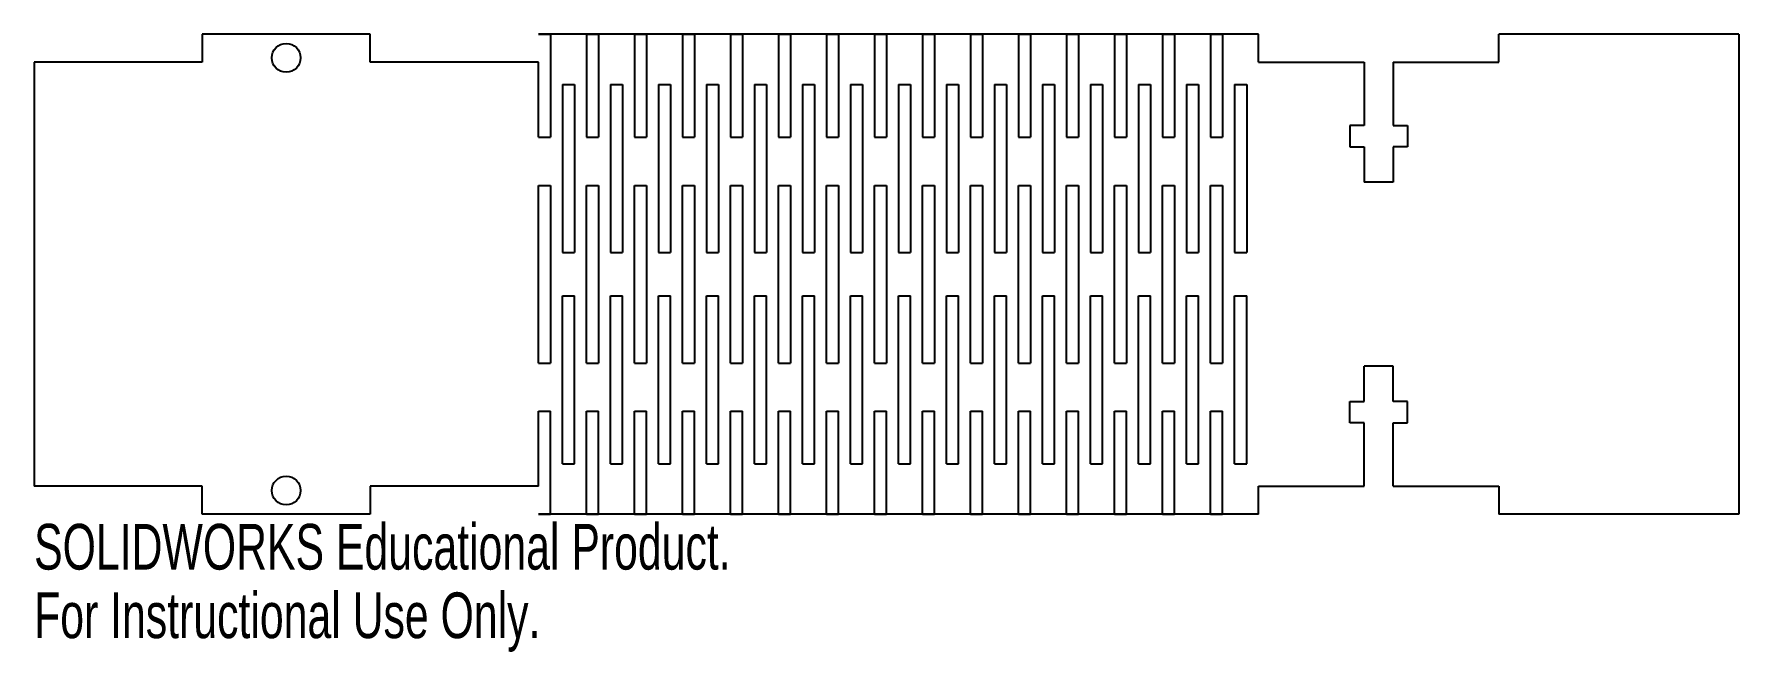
# Model space of a CAD drawing. Header units: inches. Extents: x -3.55 to 3.55, y -1.57 to 1.
import ezdxf

# ---------------------------------------------------------------- set-up
doc = ezdxf.new("R2010")
doc.units = ezdxf.units.IN
doc.header["$MEASUREMENT"] = 0
doc.styles.add('SLDTEXTSTYLE0', font='TXT', dxfattribs={"width": 0.7})

msp = doc.modelspace()

# ---------------------------------------------------------------- linework, layer by layer
at = {"color": 7, "linetype": 'Continuous', "lineweight": 25}
for p, q in [((-2.85, 1), (-2.85, 0.883)), ((-2.15, 1), (-2.85, 1)), ((-2.15, 0.883), (-2.15, 1)), ((-1.45, 1), (-1.4, 1)), ((-1.45, 1), (-1.45, 1)), ((1.5499, 1), (-1.45, 1)), ((-1.4, 1), (-1.4, 0.57)), ((-1.25, 1), (-1.2, 1)), ((-1.25, 1), (-1.25, 0.57)), ((-1.2, 1), (-1.2, 0.57)), ((-1.05, 1), (-1, 1)), ((-1.05, 1), (-1.05, 0.57)), ((-1, 1), (-1, 0.57)), ((-0.85, 1), (-0.8, 1)), ((-0.85, 1), (-0.85, 0.57)), ((-0.8, 1), (-0.8, 0.57)), ((-0.65, 1), (-0.6, 1)), ((-0.65, 1), (-0.65, 0.57)), ((-0.6, 1), (-0.6, 0.57)), ((-0.45, 1), (-0.4, 1)), ((-0.45, 1), (-0.45, 0.57)), ((-0.4, 1), (-0.4, 0.57)), ((-0.25, 1), (-0.2, 1)), ((-0.25, 1), (-0.25, 0.57)), ((-0.2, 1), (-0.2, 0.57)), ((-0.05, 1), (0, 1)), ((-0.05, 1), (-0.05, 0.57)), ((0, 1), (0, 0.57)), ((0.15, 1), (0.2, 1)), ((0.15, 1), (0.15, 0.57)), ((0.2, 1), (0.2, 0.57)), ((0.35, 1), (0.35, 0.57)), ((0.35, 1), (0.4, 1)), ((0.4, 1), (0.4, 0.57)), ((0.55, 1), (0.6, 1)), ((0.55, 1), (0.55, 0.57)), ((0.6, 1), (0.6, 0.57)), ((0.75, 1), (0.8, 1)), ((0.75, 1), (0.75, 0.57)), ((0.8, 1), (0.8, 0.57)), ((0.95, 1), (1, 1)), ((0.95, 1), (0.95, 0.57)), ((1, 1), (1, 0.57)), ((1.15, 1), (1.2, 1)), ((1.15, 1), (1.15, 0.57)), ((1.2, 1), (1.2, 0.57)), ((1.35, 1), (1.4, 1)), ((1.35, 1), (1.35, 0.57)), ((1.4, 1), (1.4, 0.57)), ((1.5499, 0.883), (1.5499, 1)), ((2.5496, 0.883), (2.5496, 1)), ((3.55, 1), (2.5496, 1)), ((3.55, 1), (3.55, -1)), ((-3.55, 0.883), (-3.55, -0.883)), ((-2.85, 0.883), (-3.55, 0.883)), ((-1.45, 0.883), (-2.15, 0.883)), ((-1.45, 0.57), (-1.45, 0.883)), ((1.5499, 0.883), (1.9898, 0.883)), ((1.9898, 0.883), (1.9898, 0.6198)), ((2.1098, 0.883), (2.1098, 0.6198)), ((2.1098, 0.883), (2.5496, 0.883)), ((-1.35, 0.7899), (-1.3, 0.7899)), ((-1.35, 0.7899), (-1.35, 0.0899)), ((-1.3, 0.7899), (-1.3, 0.0899)), ((-1.15, 0.7899), (-1.1, 0.7899)), ((-1.15, 0.7899), (-1.15, 0.0899)), ((-1.1, 0.7899), (-1.1, 0.0899)), ((-0.95, 0.7899), (-0.9, 0.7899)), ((-0.95, 0.7899), (-0.95, 0.0899)), ((-0.9, 0.7899), (-0.9, 0.0899)), ((-0.75, 0.7899), (-0.7, 0.7899)), ((-0.75, 0.7899), (-0.75, 0.0899)), ((-0.7, 0.7899), (-0.7, 0.0899)), ((-0.55, 0.7899), (-0.5, 0.7899)), ((-0.55, 0.7899), (-0.55, 0.0899)), ((-0.5, 0.7899), (-0.5, 0.0899)), ((-0.35, 0.7899), (-0.3, 0.7899)), ((-0.35, 0.7899), (-0.35, 0.0899)), ((-0.3, 0.7899), (-0.3, 0.0899)), ((-0.15, 0.7899), (-0.1, 0.7899)), ((-0.15, 0.7899), (-0.15, 0.0899)), ((-0.1, 0.7899), (-0.1, 0.0899)), ((0.05, 0.7899), (0.1, 0.7899)), ((0.05, 0.7899), (0.05, 0.0899)), ((0.1, 0.7899), (0.1, 0.0899)), ((0.25, 0.7899), (0.3, 0.7899)), ((0.25, 0.7899), (0.25, 0.0899)), ((0.3, 0.7899), (0.3, 0.0899)), ((0.45, 0.7899), (0.45, 0.0899)), ((0.45, 0.7899), (0.5, 0.7899)), ((0.5, 0.7899), (0.5, 0.0899)), ((0.65, 0.7899), (0.7, 0.7899)), ((0.65, 0.7899), (0.65, 0.0899)), ((0.7, 0.7899), (0.7, 0.0899)), ((0.85, 0.7899), (0.9, 0.7899)), ((0.85, 0.7899), (0.85, 0.0899)), ((0.9, 0.7899), (0.9, 0.0899)), ((1.05, 0.7899), (1.1, 0.7899)), ((1.05, 0.7899), (1.05, 0.0899)), ((1.1, 0.7899), (1.1, 0.0899)), ((1.25, 0.7899), (1.3, 0.7899)), ((1.25, 0.7899), (1.25, 0.0899)), ((1.3, 0.7899), (1.3, 0.0899)), ((1.45, 0.7899), (1.5, 0.7899)), ((1.45, 0.7899), (1.45, 0.0899)), ((1.5, 0.7899), (1.5, 0.0899)), ((-1.45, 0.57), (-1.4, 0.57)), ((-1.25, 0.57), (-1.2, 0.57)), ((-1.05, 0.57), (-1, 0.57)), ((-0.85, 0.57), (-0.8, 0.57)), ((-0.65, 0.57), (-0.6, 0.57)), ((-0.45, 0.57), (-0.4, 0.57)), ((-0.25, 0.57), (-0.2, 0.57)), ((-0.05, 0.57), (0, 0.57)), ((0.15, 0.57), (0.2, 0.57)), ((0.35, 0.57), (0.4, 0.57)), ((0.55, 0.57), (0.6, 0.57)), ((0.75, 0.57), (0.8, 0.57)), ((0.95, 0.57), (1, 0.57)), ((1.15, 0.57), (1.2, 0.57)), ((1.35, 0.57), (1.4, 0.57)), ((1.9898, 0.6198), (1.9298, 0.6198)), ((1.9298, 0.6198), (1.9298, 0.5298)), ((2.1098, 0.6198), (2.1698, 0.6198)), ((2.1698, 0.6198), (2.1698, 0.5298)), ((1.9298, 0.5298), (1.9898, 0.5298)), ((1.9898, 0.5298), (1.9898, 0.383)), ((2.1098, 0.5298), (2.1098, 0.383)), ((2.1698, 0.5298), (2.1098, 0.5298)), ((-1.45, 0.37), (-1.4, 0.37)), ((-1.45, -0.37), (-1.45, 0.37)), ((-1.4, 0.37), (-1.4, -0.37)), ((-1.25, 0.37), (-1.2, 0.37)), ((-1.25, -0.37), (-1.25, 0.37)), ((-1.2, 0.37), (-1.2, -0.37)), ((-1.05, 0.37), (-1, 0.37)), ((-1.05, -0.37), (-1.05, 0.37)), ((-1, 0.37), (-1, -0.37)), ((-0.85, 0.37), (-0.8, 0.37)), ((-0.85, -0.37), (-0.85, 0.37)), ((-0.8, 0.37), (-0.8, -0.37)), ((-0.65, 0.37), (-0.6, 0.37)), ((-0.65, -0.37), (-0.65, 0.37)), ((-0.6, 0.37), (-0.6, -0.37)), ((-0.45, -0.37), (-0.45, 0.37)), ((-0.45, 0.37), (-0.4, 0.37)), ((-0.4, 0.37), (-0.4, -0.37)), ((-0.25, -0.37), (-0.25, 0.37)), ((-0.25, 0.37), (-0.2, 0.37)), ((-0.2, 0.37), (-0.2, -0.37)), ((-0.05, -0.37), (-0.05, 0.37)), ((-0.05, 0.37), (0, 0.37)), ((0, 0.37), (0, -0.37)), ((0.15, -0.37), (0.15, 0.37)), ((0.15, 0.37), (0.2, 0.37)), ((0.2, 0.37), (0.2, -0.37)), ((0.35, -0.37), (0.35, 0.37)), ((0.35, 0.37), (0.4, 0.37)), ((0.4, 0.37), (0.4, -0.37)), ((0.55, -0.37), (0.55, 0.37)), ((0.55, 0.37), (0.6, 0.37)), ((0.6, 0.37), (0.6, -0.37)), ((0.75, -0.37), (0.75, 0.37)), ((0.75, 0.37), (0.8, 0.37)), ((0.8, 0.37), (0.8, -0.37)), ((0.95, -0.37), (0.95, 0.37)), ((0.95, 0.37), (1, 0.37)), ((1, 0.37), (1, -0.37)), ((1.15, -0.37), (1.15, 0.37)), ((1.15, 0.37), (1.2, 0.37)), ((1.2, 0.37), (1.2, -0.37)), ((1.35, -0.37), (1.35, 0.37)), ((1.35, 0.37), (1.4, 0.37)), ((1.4, 0.37), (1.4, -0.37)), ((2.1098, 0.383), (1.9898, 0.383)), ((-1.35, 0.0899), (-1.3, 0.0899)), ((-1.15, 0.0899), (-1.1, 0.0899)), ((-0.95, 0.0899), (-0.9, 0.0899)), ((-0.75, 0.0899), (-0.7, 0.0899)), ((-0.55, 0.0899), (-0.5, 0.0899)), ((-0.35, 0.0899), (-0.3, 0.0899)), ((-0.15, 0.0899), (-0.1, 0.0899)), ((0.05, 0.0899), (0.1, 0.0899)), ((0.25, 0.0899), (0.3, 0.0899)), ((0.45, 0.0899), (0.5, 0.0899)), ((0.65, 0.0899), (0.7, 0.0899)), ((0.85, 0.0899), (0.9, 0.0899)), ((1.05, 0.0899), (1.1, 0.0899)), ((1.25, 0.0899), (1.3, 0.0899)), ((1.45, 0.0899), (1.5, 0.0899)), ((-1.35, -0.0899), (-1.3, -0.0899)), ((-1.35, -0.7899), (-1.35, -0.0899)), ((-1.3, -0.7899), (-1.3, -0.0899)), ((-1.15, -0.0899), (-1.1, -0.0899)), ((-1.15, -0.7899), (-1.15, -0.0899)), ((-1.1, -0.7899), (-1.1, -0.0899)), ((-0.95, -0.0899), (-0.9, -0.0899)), ((-0.95, -0.7899), (-0.95, -0.0899)), ((-0.9, -0.7899), (-0.9, -0.0899)), ((-0.75, -0.0899), (-0.7, -0.0899)), ((-0.75, -0.7899), (-0.75, -0.0899)), ((-0.7, -0.7899), (-0.7, -0.0899)), ((-0.55, -0.0899), (-0.5, -0.0899)), ((-0.55, -0.7899), (-0.55, -0.0899)), ((-0.5, -0.7899), (-0.5, -0.0899)), ((-0.35, -0.0899), (-0.3, -0.0899)), ((-0.35, -0.7899), (-0.35, -0.0899)), ((-0.3, -0.7899), (-0.3, -0.0899)), ((-0.15, -0.0899), (-0.1, -0.0899)), ((-0.15, -0.7899), (-0.15, -0.0899)), ((-0.1, -0.7899), (-0.1, -0.0899)), ((0.05, -0.0899), (0.1, -0.0899)), ((0.05, -0.7899), (0.05, -0.0899)), ((0.1, -0.7899), (0.1, -0.0899)), ((0.25, -0.0899), (0.3, -0.0899)), ((0.25, -0.7899), (0.25, -0.0899)), ((0.3, -0.7899), (0.3, -0.0899)), ((0.45, -0.0899), (0.5, -0.0899)), ((0.45, -0.7899), (0.45, -0.0899)), ((0.5, -0.7899), (0.5, -0.0899)), ((0.65, -0.0899), (0.7, -0.0899)), ((0.65, -0.7899), (0.65, -0.0899)), ((0.7, -0.7899), (0.7, -0.0899)), ((0.85, -0.0899), (0.9, -0.0899)), ((0.85, -0.7899), (0.85, -0.0899)), ((0.9, -0.7899), (0.9, -0.0899)), ((1.05, -0.0899), (1.1, -0.0899)), ((1.05, -0.7899), (1.05, -0.0899)), ((1.1, -0.7899), (1.1, -0.0899)), ((1.25, -0.0899), (1.3, -0.0899)), ((1.25, -0.7899), (1.25, -0.0899)), ((1.3, -0.7899), (1.3, -0.0899)), ((1.45, -0.0899), (1.5, -0.0899)), ((1.45, -0.7899), (1.45, -0.0899)), ((1.5, -0.7899), (1.5, -0.0899)), ((-1.45, -0.37), (-1.4, -0.37)), ((-1.25, -0.37), (-1.2, -0.37)), ((-1.05, -0.37), (-1, -0.37)), ((-0.85, -0.37), (-0.8, -0.37)), ((-0.65, -0.37), (-0.6, -0.37)), ((-0.45, -0.37), (-0.4, -0.37)), ((-0.25, -0.37), (-0.2, -0.37)), ((-0.05, -0.37), (0, -0.37)), ((0.15, -0.37), (0.2, -0.37)), ((0.35, -0.37), (0.4, -0.37)), ((0.55, -0.37), (0.6, -0.37)), ((0.75, -0.37), (0.8, -0.37)), ((0.95, -0.37), (1, -0.37)), ((1.15, -0.37), (1.2, -0.37)), ((1.35, -0.37), (1.4, -0.37)), ((2.1098, -0.383), (1.9898, -0.383)), ((1.9898, -0.5298), (1.9898, -0.383)), ((2.1098, -0.5298), (2.1098, -0.383)), ((1.9298, -0.5298), (1.9898, -0.5298)), ((1.9298, -0.6198), (1.9298, -0.5298)), ((2.1698, -0.5298), (2.1098, -0.5298)), ((2.1698, -0.6198), (2.1698, -0.5298)), ((-1.45, -0.57), (-1.4, -0.57)), ((-1.45, -0.883), (-1.45, -0.57)), ((-1.4, -1), (-1.4, -0.57)), ((-1.25, -0.57), (-1.2, -0.57)), ((-1.25, -1), (-1.25, -0.57)), ((-1.2, -1), (-1.2, -0.57)), ((-1.05, -0.57), (-1, -0.57)), ((-1.05, -1), (-1.05, -0.57)), ((-1, -1), (-1, -0.57)), ((-0.85, -0.57), (-0.8, -0.57)), ((-0.85, -1), (-0.85, -0.57)), ((-0.8, -1), (-0.8, -0.57)), ((-0.65, -0.57), (-0.6, -0.57)), ((-0.65, -1), (-0.65, -0.57)), ((-0.6, -1), (-0.6, -0.57)), ((-0.45, -0.57), (-0.4, -0.57)), ((-0.45, -1), (-0.45, -0.57)), ((-0.4, -1), (-0.4, -0.57)), ((-0.25, -0.57), (-0.2, -0.57)), ((-0.25, -1), (-0.25, -0.57)), ((-0.2, -1), (-0.2, -0.57)), ((-0.05, -0.57), (0, -0.57)), ((-0.05, -1), (-0.05, -0.57)), ((0, -1), (0, -0.57)), ((0.15, -0.57), (0.2, -0.57)), ((0.15, -1), (0.15, -0.57)), ((0.2, -1), (0.2, -0.57)), ((0.35, -0.57), (0.4, -0.57)), ((0.35, -1), (0.35, -0.57)), ((0.4, -1), (0.4, -0.57)), ((0.55, -0.57), (0.6, -0.57)), ((0.55, -1), (0.55, -0.57)), ((0.6, -1), (0.6, -0.57)), ((0.75, -0.57), (0.8, -0.57)), ((0.75, -1), (0.75, -0.57)), ((0.8, -1), (0.8, -0.57)), ((0.95, -0.57), (1, -0.57)), ((0.95, -1), (0.95, -0.57)), ((1, -1), (1, -0.57)), ((1.15, -0.57), (1.2, -0.57)), ((1.15, -1), (1.15, -0.57)), ((1.2, -1), (1.2, -0.57)), ((1.35, -0.57), (1.4, -0.57)), ((1.35, -1), (1.35, -0.57)), ((1.4, -1), (1.4, -0.57)), ((1.9898, -0.6198), (1.9298, -0.6198)), ((1.9898, -0.883), (1.9898, -0.6198)), ((2.1098, -0.883), (2.1098, -0.6198)), ((2.1098, -0.6198), (2.1698, -0.6198)), ((-1.35, -0.7899), (-1.3, -0.7899)), ((-1.15, -0.7899), (-1.1, -0.7899)), ((-0.95, -0.7899), (-0.9, -0.7899)), ((-0.75, -0.7899), (-0.7, -0.7899)), ((-0.55, -0.7899), (-0.5, -0.7899)), ((-0.35, -0.7899), (-0.3, -0.7899)), ((-0.15, -0.7899), (-0.1, -0.7899)), ((0.05, -0.7899), (0.1, -0.7899)), ((0.25, -0.7899), (0.3, -0.7899)), ((0.45, -0.7899), (0.5, -0.7899)), ((0.65, -0.7899), (0.7, -0.7899)), ((0.85, -0.7899), (0.9, -0.7899)), ((1.05, -0.7899), (1.1, -0.7899)), ((1.25, -0.7899), (1.3, -0.7899)), ((1.45, -0.7899), (1.5, -0.7899)), ((-2.85, -0.883), (-3.55, -0.883)), ((-2.85, -1), (-2.85, -0.883)), ((-1.45, -0.883), (-2.15, -0.883)), ((-2.15, -0.883), (-2.15, -1)), ((1.5499, -1), (1.5499, -0.883)), ((1.5499, -0.883), (1.9898, -0.883)), ((2.1098, -0.883), (2.5496, -0.883)), ((2.5496, -0.883), (2.5496, -1)), ((-2.15, -1), (-2.85, -1)), ((1.5499, -1), (-1.45, -1)), ((-1.45, -1), (-1.45, -1)), ((-1.45, -1), (-1.4, -1)), ((-1.25, -1), (-1.2, -1)), ((-1.05, -1), (-1, -1)), ((-0.85, -1), (-0.8, -1)), ((-0.65, -1), (-0.6, -1)), ((-0.45, -1), (-0.4, -1)), ((-0.25, -1), (-0.2, -1)), ((-0.05, -1), (0, -1)), ((0.15, -1), (0.2, -1)), ((0.35, -1), (0.4, -1)), ((0.55, -1), (0.6, -1)), ((0.75, -1), (0.8, -1)), ((0.95, -1), (1, -1)), ((1.15, -1), (1.2, -1)), ((1.35, -1), (1.4, -1)), ((3.55, -1), (2.5496, -1))]:
    msp.add_line(p, q, dxfattribs=at)
for centre in [(-2.5, 0.9011), (-2.5, -0.9011)]:
    msp.add_circle(centre, 0.06, dxfattribs=at)

# ---------------------------------------------------------------- texts
at = {"color": 7, "linetype": 'Continuous', "char_height": 0.1903, "attachment_point": 1, "style": 'SLDTEXTSTYLE0'}
for s, insert in [('SOLIDWORKS Educational Product.', (-3.55, -1.0401)), ('For Instructional Use Only.', (-3.55, -1.3256))]:
    msp.add_mtext(s, dxfattribs=dict(at, insert=insert))

doc.saveas('drawing.dxf')
